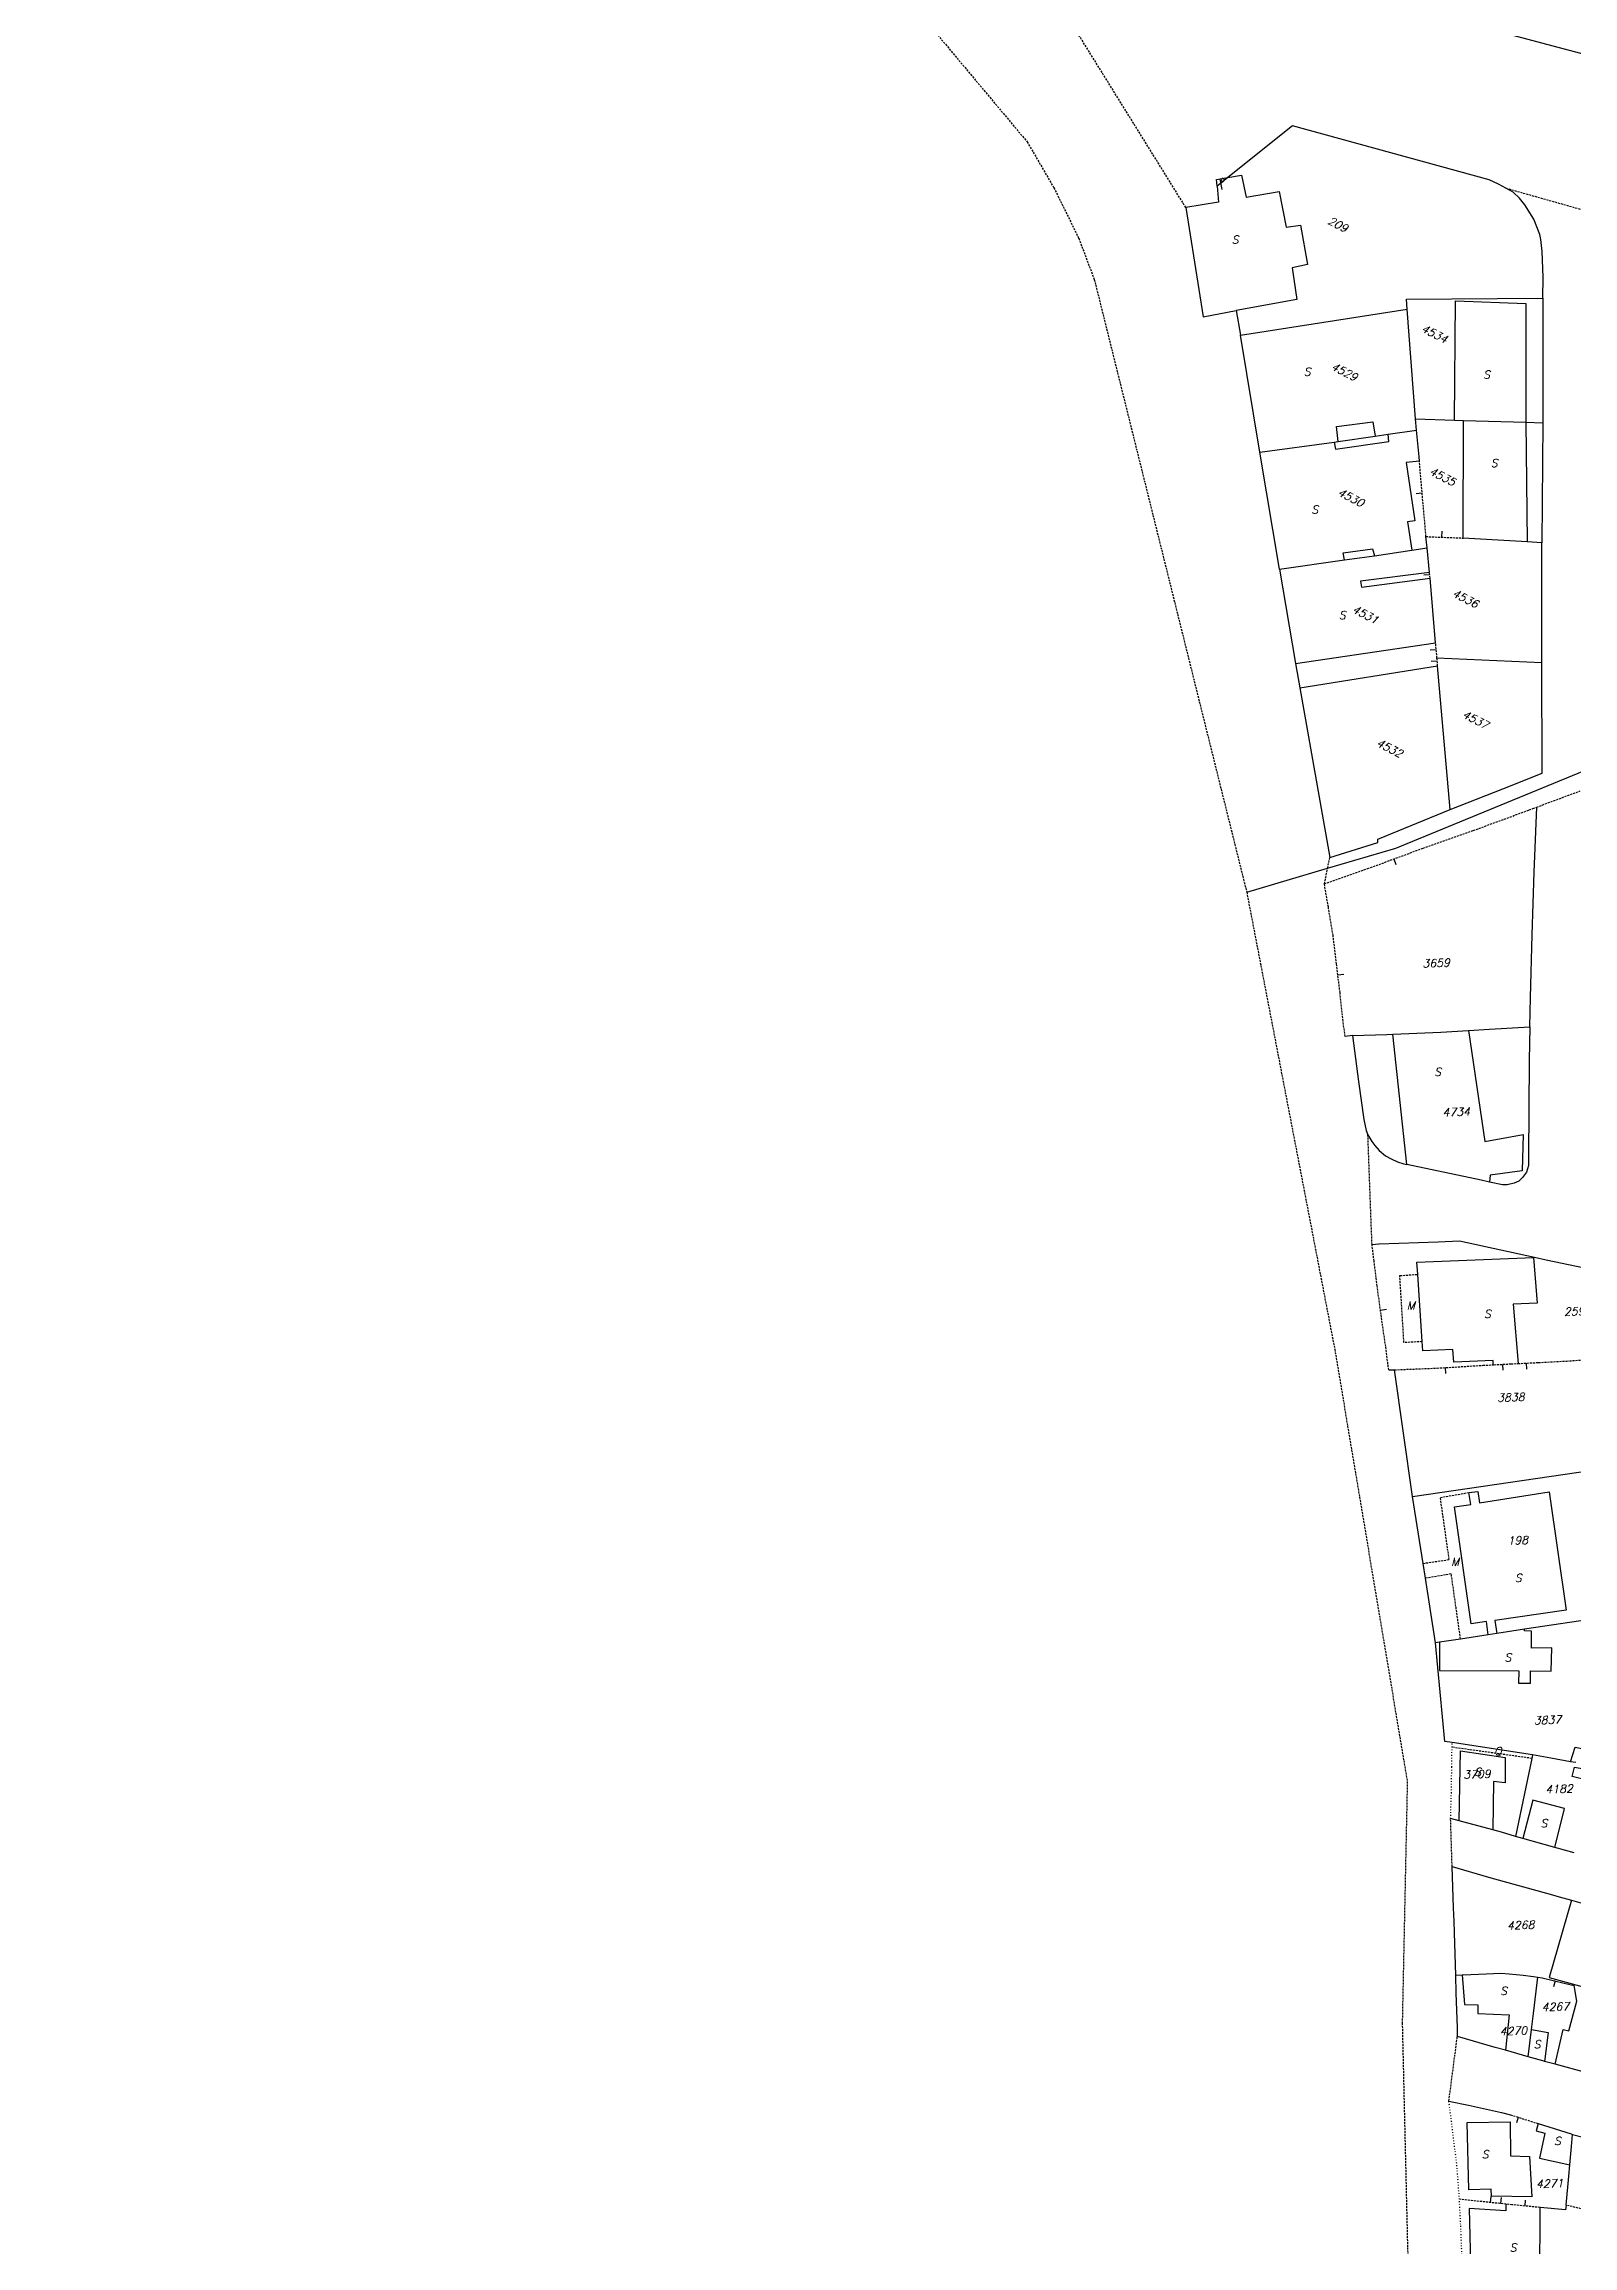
# Model space of a CAD drawing. Extents: x -334462 to -332769, y -29481 to -26664.
# Drawn here: x -334381.5 to -334190.3, y -28750.7 to -28475.5 of the extents above; entities that cross this region are included whole.
import ezdxf
from ezdxf.enums import TextEntityAlignment as Align

# ---------------------------------------------------------------- set-up
doc = ezdxf.new("R2010")
doc.units = 0
doc.header["$MEASUREMENT"] = 0
doc.linetypes.add('DOT', pattern=[0.25, 0, -0.25])
doc.linetypes.add('HIDDEN', pattern=[0.375, 0.25, -0.125])
for name, color, linetype in [('17', 7, 'CONTINUOUS'), ('18', 7, 'CONTINUOUS'), ('CADAST$$AREA$B$', 7, 'CONTINUOUS'), ('DP$DIVIDING$LINE', 7, 'CONTINUOUS'), ('EASEMENT$BOUNDA$', 7, 'CONTINUOUS'), ('ENC$$ST$$A$$TEXT', 7, 'CONTINUOUS'), ('MAP$SHEET$BOUND$', 7, 'CONTINUOUS'), ('PARCEL$BOUNDARY', 7, 'CONTINUOUS'), ('PARCEL$NUMBER', 7, 'CONTINUOUS'), ('STRUC$$FOOTPRINT', 7, 'CONTINUOUS')]:
    doc.layers.add(name, color=color, linetype=linetype)
doc.styles.add('ITALICT', font='ITALICT', dxfattribs={"height": 0.2})

msp = doc.modelspace()

# ---------------------------------------------------------------- linework, layer by layer
at = {"layer": '17', "color": 1, "linetype": 'Continuous'}
for p, q in [((-334219.73, -28591.85), (-334218.98, -28591.76)), ((-334192.57, -28717.58), (-334192.75, -28718.31))]:
    msp.add_line(p, q, dxfattribs=at)
at = {"layer": '17', "color": 3, "linetype": 'Continuous'}
msp.add_line((-334196.19, -28640.37), (-334196.15, -28641.12), dxfattribs=at)
at = {"layer": '18', "color": 1, "linetype": 'Continuous'}
for p, q in [((-334209.18, -28531.62), (-334209.93, -28531.69)), ((-334206.71, -28537.13), (-334206.68, -28536.38)), ((-334208.24, -28541.82), (-334208.99, -28541.89)), ((-334207.42, -28551.2), (-334208.17, -28551.26)), ((-334207.3, -28552.61), (-334208.05, -28552.67)), ((-334214.4, -28633.74), (-334213.66, -28633.64)), ((-334197.17, -28734.62), (-334197.4, -28735.34)), ((-334200.64, -28745.29), (-334200.57, -28744.54)), ((-334199.35, -28745.42), (-334199.27, -28744.67)), ((-334196.32, -28745.72), (-334196.25, -28744.98))]:
    msp.add_line(p, q, dxfattribs=at)
at = {"layer": '18', "color": 3, "linetype": 'Continuous'}
for p, q in [((-334212.75, -28577.35), (-334212.49, -28578.06)), ((-334206.33, -28640.93), (-334206.28, -28641.68)), ((-334199.13, -28640.52), (-334199.1, -28641.26))]:
    msp.add_line(p, q, dxfattribs=at)
at = {"layer": 'CADAST$$AREA$B$', "color": 7, "linetype": 'HIDDEN'}
for points in [[(-334381.51, -28363.26), (-334376.34, -28367.91), (-334365.26, -28379.96), (-334316.37, -28420.01), (-334299.13, -28439.3), (-334258.58, -28487.72), (-334255.24, -28493.46), (-334252.13, -28499.76), (-334250.18, -28504.92), (-334231.13, -28581.48)], [(-334231.13, -28581.48), (-334220.12, -28638.65), (-334211.05, -28692.67), (-334211.68, -28722.85), (-334211.02, -28750.9), (-334209.28, -28804.87)]]:
    msp.add_lwpolyline(points, dxfattribs=at)
at = {"layer": 'DP$DIVIDING$LINE', "color": 30, "linetype": 'HIDDEN'}
for p, q in [((-334238.73, -28495.93), (-334263.81, -28455.53)), ((-334198.71, -28493.5), (-334180.58, -28498.62)), ((-334194.87, -28570.87), (-334189.43, -28568.84)), ((-334221.41, -28580.47), (-334221.01, -28578.51)), ((-334221.01, -28578.51), (-334220.74, -28577.16)), ((-334215.46, -28625.52), (-334215.97, -28611.83)), ((-334205.44, -28703.27), (-334205.63, -28697.29)), ((-334205.85, -28732.63), (-334204.79, -28724.53))]:
    msp.add_line(p, q, dxfattribs=at)
at = {"layer": 'EASEMENT$BOUNDA$', "color": 3, "linetype": 'HIDDEN'}
msp.add_line((-334195.49, -28689.77), (-334205.45, -28688.38), dxfattribs=at)
for points in [[(-334209.18, -28637.67), (-334211.47, -28637.8), (-334211.98, -28629.42), (-334209.75, -28629.27)], [(-334209.08, -28665.4), (-334205.81, -28664.92), (-334206.91, -28657.15), (-334203.36, -28656.54)], [(-334204.39, -28674.85), (-334205.55, -28666.72), (-334208.79, -28667.26)]]:
    msp.add_lwpolyline(points, dxfattribs=at)
at = {"layer": 'ENC$$ST$$A$$TEXT', "color": 1, "linetype": 'Continuous'}
msp.add_line((-334234.47, -28492.36), (-334234.23, -28493.69), dxfattribs=at)
at = {"layer": 'MAP$SHEET$BOUND$', "color": 6, "linetype": 'Continuous'}
msp.add_line((-334231.13, -28581.48), (-334221.01, -28578.51), dxfattribs=at)
msp.add_lwpolyline([(-334221.01, -28578.51), (-334212.47, -28576.01), (-334176.52, -28561.19), (-334148.62, -28550.12), (-334143.04, -28548.44), (-334123.13, -28547.05), (-334118.58, -28544.63), (-334097.84, -28527.69), (-334093.79, -28521.38), (-334092.75, -28522.42)], dxfattribs=at)
at = {"layer": 'PARCEL$BOUNDARY', "color": 7, "linetype": 'Continuous'}
for p, q in [((-334202.71, -28473.09), (-334187.52, -28477.15)), ((-334233.47, -28492.18), (-334234.8, -28493.25)), ((-334194.1, -28507.27), (-334194.11, -28522.83)), ((-334232.46, -28508.79), (-334231.92, -28511.88)), ((-334231.92, -28511.88), (-334211.08, -28508.64)), ((-334210.02, -28522.32), (-334211.08, -28508.64)), ((-334229.47, -28526.49), (-334231.92, -28511.88)), ((-334215.06, -28524.49), (-334213.44, -28524.26)), ((-334213.44, -28524.26), (-334209.91, -28523.76)), ((-334210.02, -28522.32), (-334205.13, -28522.52)), ((-334209.91, -28523.76), (-334210.02, -28522.32)), ((-334205.13, -28522.52), (-334204, -28522.55)), ((-334204, -28522.55), (-334196.22, -28522.77)), ((-334196.22, -28522.77), (-334194.11, -28522.83)), ((-334194.11, -28522.83), (-334194.22, -28537.82)), ((-334229.47, -28526.49), (-334220.21, -28525.24)), ((-334227.01, -28541.11), (-334229.47, -28526.49)), ((-334220.21, -28525.24), (-334219.67, -28525.17)), ((-334219.67, -28525.17), (-334215.06, -28524.49)), ((-334208.56, -28538.47), (-334208.71, -28537.05)), ((-334196.05, -28537.71), (-334204.07, -28537.24)), ((-334194.22, -28537.82), (-334196.05, -28537.71)), ((-334194.24, -28552.78), (-334194.22, -28537.82)), ((-334227.01, -28541.11), (-334218.9, -28539.98)), ((-334218.9, -28539.98), (-334215.16, -28539.46)), ((-334215.16, -28539.46), (-334210.46, -28538.75)), ((-334210.46, -28538.75), (-334208.56, -28538.47)), ((-334208.27, -28541.54), (-334208.56, -28538.47)), ((-334227.01, -28541.11), (-334225.04, -28552.9)), ((-334207.5, -28550.34), (-334208.2, -28542.25)), ((-334225.04, -28552.9), (-334224.47, -28555.94)), ((-334224.47, -28555.94), (-334207.26, -28553.22)), ((-334207.34, -28552.19), (-334194.24, -28552.78)), ((-334205.69, -28571.15), (-334207.26, -28553.22)), ((-334224.47, -28555.94), (-334220.74, -28577.16)), ((-334217.89, -28599.43), (-334218.81, -28599.53)), ((-334213.37, -28641.22), (-334212.64, -28641.2)), ((-334210.38, -28657.04), (-334212.64, -28641.2)), ((-334210.38, -28657.04), (-334182.15, -28652.88)), ((-334209.08, -28665.4), (-334210.38, -28657.04)), ((-334208.79, -28667.26), (-334209.08, -28665.4)), ((-334207.54, -28675.32), (-334208.79, -28667.26)), ((-334187.11, -28672.24), (-334196.39, -28673.64)), ((-334207.03, -28675.24), (-334207.54, -28675.32)), ((-334204.39, -28674.85), (-334207.03, -28675.24)), ((-334200.92, -28674.32), (-334204.39, -28674.85)), ((-334199.87, -28674.17), (-334200.92, -28674.32)), ((-334195.4, -28689.33), (-334205.45, -28687.77)), ((-334195.4, -28689.33), (-334195.49, -28689.77)), ((-334195.49, -28689.77), (-334197.53, -28699.52)), ((-334189.98, -28690.3), (-334190.62, -28690.19)), ((-334204.55, -28697.58), (-334205.63, -28697.29)), ((-334200.34, -28698.72), (-334204.55, -28697.58)), ((-334196.61, -28699.79), (-334197.53, -28699.52)), ((-334192.6, -28700.91), (-334196.61, -28699.79)), ((-334190.17, -28701.57), (-334192.6, -28700.91)), ((-334204.99, -28716.87), (-334204.19, -28716.83)), ((-334195.94, -28727.07), (-334195.52, -28723.64)), ((-334195.94, -28727.07), (-334198.78, -28726.26)), ((-334192.57, -28728), (-334193.91, -28727.64)), ((-334188.58, -28729.08), (-334192.57, -28728)), ((-334190.38, -28736.77), (-334186.33, -28737.84))]:
    msp.add_line(p, q, dxfattribs=at)
at = {"layer": 'PARCEL$BOUNDARY', "color": 2, "linetype": 'HIDDEN'}
for p, q in [((-334208.71, -28537.05), (-334209.54, -28527.61)), ((-334208.71, -28537.05), (-334204.07, -28537.24)), ((-334208.2, -28542.25), (-334208.27, -28541.54)), ((-334207.34, -28552.19), (-334207.5, -28550.34)), ((-334207.26, -28553.22), (-334207.34, -28552.19)), ((-334198.14, -28734.32), (-334194.68, -28735.42)), ((-334198.71, -28745.49), (-334204.53, -28744.88)), ((-334186.05, -28746.86), (-334191.17, -28745.62))]:
    msp.add_line(p, q, dxfattribs=at)
at = {"layer": 'PARCEL$BOUNDARY', "color": 2, "linetype": 'DOT'}
msp.add_line((-334205.45, -28688.38), (-334205.45, -28687.77), dxfattribs=at)
at = {"layer": 'PARCEL$BOUNDARY', "color": 7, "linetype": 'Continuous'}
for points in [[(-334198.71, -28493.5), (-334199.63, -28492.99), (-334200.8, -28492.45), (-334225.4, -28485.71), (-334233.47, -28492.18)], [(-334234.8, -28493.25), (-334234.65, -28495.25), (-334238.73, -28495.93)], [(-334194.1, -28507.27), (-334194.05, -28504.62), (-334194.18, -28501.44), (-334194.34, -28499.94), (-334194.49, -28499.28), (-334195.22, -28497.36), (-334196.34, -28495.59), (-334197.02, -28494.76), (-334197.79, -28494.01), (-334198.71, -28493.5)], [(-334238.73, -28495.93), (-334236.55, -28509.6), (-334232.46, -28508.79)], [(-334211.08, -28508.64), (-334211.16, -28507.37), (-334194.1, -28507.27)], [(-334209.54, -28527.61), (-334209.58, -28527.08), (-334209.91, -28523.76)], [(-334205.69, -28571.15), (-334199.09, -28568.57), (-334194.18, -28566.61), (-334194.24, -28552.78)], [(-334220.74, -28577.16), (-334214.72, -28575.31), (-334214.73, -28574.86), (-334205.69, -28571.15)], [(-334195.73, -28598.32), (-334195.66, -28594.66), (-334195.43, -28586.82), (-334195.17, -28579.02), (-334194.87, -28570.87)], [(-334203.39, -28598.79), (-334200.76, -28598.63), (-334195.73, -28598.32)], [(-334195.73, -28598.32), (-334195.81, -28602.54), (-334195.88, -28614.61), (-334195.9, -28615.66), (-334196.14, -28616.5), (-334196.64, -28617.17), (-334197.12, -28617.63), (-334197.67, -28617.87), (-334198.55, -28618.08), (-334199.16, -28618.1), (-334200.76, -28617.73)], [(-334217.89, -28599.43), (-334213.59, -28599.28), (-334212.86, -28599.25)], [(-334217.89, -28599.43), (-334217.16, -28605.17), (-334216.47, -28609.93), (-334216.17, -28611.29), (-334215.97, -28611.83)], [(-334212.86, -28599.25), (-334206.86, -28598.99), (-334203.39, -28598.79)], [(-334215.97, -28611.83), (-334215.49, -28612.67), (-334215.11, -28613.16), (-334214.57, -28613.77), (-334213.79, -28614.44), (-334213.06, -28614.84), (-334212.26, -28615.2), (-334211.48, -28615.45), (-334211.09, -28615.53)], [(-334200.76, -28617.73), (-334201.8, -28617.49), (-334211.09, -28615.53)], [(-334215.46, -28625.52), (-334214.59, -28625.45), (-334214.58, -28625.45), (-334207.2, -28625.19), (-334204.52, -28625.1), (-334195.13, -28627.14), (-334193.67, -28627.46), (-334184.32, -28629.43), (-334180.15, -28630.3)], [(-334205.45, -28687.77), (-334206.37, -28687.67), (-334207.54, -28675.32)], [(-334196.39, -28673.64), (-334197.19, -28673.76), (-334199.87, -28674.17)], [(-334190.62, -28690.19), (-334193.1, -28689.73), (-334195.4, -28689.33)], [(-334197.53, -28699.52), (-334199.28, -28699.01), (-334200.34, -28698.72)], [(-334204.99, -28716.87), (-334205.02, -28715.57), (-334205.15, -28711.53), (-334205.2, -28710.1), (-334205.25, -28708.45), (-334205.44, -28703.27)], [(-334205.44, -28703.27), (-334200.91, -28704.61), (-334192.89, -28706.83), (-334192.04, -28707.07), (-334190.52, -28707.5)], [(-334190.52, -28707.5), (-334188.78, -28708), (-334187.42, -28708.39), (-334186.31, -28708.71), (-334183.19, -28709.59)], [(-334204.79, -28724.53), (-334204.78, -28723.39), (-334204.95, -28719.13), (-334204.99, -28716.87)], [(-334204.19, -28716.83), (-334204.05, -28716.82), (-334201.17, -28716.69), (-334199.35, -28716.6), (-334198.29, -28716.69), (-334196.54, -28716.87), (-334195.25, -28717.04), (-334194.72, -28717.11)], [(-334195.52, -28723.64), (-334195.28, -28721.67), (-334194.72, -28717.11)], [(-334194.72, -28717.11), (-334194.2, -28717.18), (-334191.42, -28717.86), (-334190.2, -28718.16)], [(-334198.78, -28726.26), (-334200.04, -28725.91), (-334204.79, -28724.53)], [(-334193.91, -28727.64), (-334194.09, -28727.59), (-334195.94, -28727.07)], [(-334205.85, -28732.63), (-334203.41, -28733.12), (-334199.27, -28734.05), (-334198.14, -28734.32)], [(-334194.68, -28735.42), (-334190.57, -28736.72), (-334190.38, -28736.77)], [(-334190.72, -28740.59), (-334190.51, -28738.28), (-334190.38, -28736.77)], [(-334191.17, -28745.62), (-334190.84, -28742), (-334190.72, -28740.59)], [(-334191.17, -28745.62), (-334191.26, -28746.22), (-334194.45, -28745.91)]]:
    msp.add_lwpolyline(points, dxfattribs=at)
at = {"layer": 'PARCEL$BOUNDARY', "color": 2, "linetype": 'HIDDEN'}
for points in [[(-334221.41, -28580.47), (-334215.99, -28578.55), (-334209.07, -28576), (-334202.79, -28573.79), (-334195.79, -28571.22), (-334195.33, -28571.04), (-334194.87, -28570.87)], [(-334218.81, -28599.53), (-334219.08, -28597.64), (-334219.46, -28594.05), (-334219.9, -28590.47), (-334220.33, -28586.9), (-334220.92, -28583.33), (-334221.41, -28580.47)], [(-334213.37, -28641.22), (-334213.75, -28638.28), (-334214.28, -28634.64), (-334214.81, -28630.76), (-334215.21, -28627.57), (-334215.46, -28625.52)], [(-334197.2, -28640.42), (-334194.63, -28640.29), (-334191.14, -28640.11), (-334187.65, -28639.87), (-334184.15, -28639.68), (-334180.99, -28639.57)], [(-334212.64, -28641.2), (-334207.32, -28640.99), (-334201.58, -28640.64), (-334200.31, -28640.58)], [(-334200.31, -28640.58), (-334200.23, -28640.57), (-334198.1, -28640.46), (-334197.2, -28640.42)], [(-334194.45, -28745.91), (-334197.97, -28745.56), (-334198.71, -28745.49)]]:
    msp.add_lwpolyline(points, dxfattribs=at)
at = {"layer": 'PARCEL$BOUNDARY', "color": 2, "linetype": 'DOT'}
for points in [[(-334205.63, -28697.29), (-334205.54, -28694.1), (-334205.48, -28690.84), (-334205.45, -28688.38)], [(-334204.53, -28744.88), (-334204.57, -28744.22), (-334204.87, -28740.4), (-334205.34, -28736.57), (-334205.85, -28732.63)], [(-334204.11, -28754.6), (-334204.37, -28748.03), (-334204.53, -28744.88)]]:
    msp.add_lwpolyline(points, dxfattribs=at)
at = {"layer": 'STRUC$$FOOTPRINT', "color": 1, "linetype": 'Continuous'}
for p, q in [((-334204.07, -28537.24), (-334204, -28522.55)), ((-334196.22, -28522.77), (-334196.05, -28537.71)), ((-334225.04, -28552.9), (-334207.5, -28550.34)), ((-334211.09, -28615.53), (-334212.86, -28599.25)), ((-334209.18, -28637.67), (-334209.75, -28629.27)), ((-334203.37, -28743.69), (-334203.57, -28735.28)), ((-334194.46, -28754.99), (-334194.45, -28745.91))]:
    msp.add_line(p, q, dxfattribs=at)
for points in [[(-334234.8, -28493.25), (-334234.92, -28492.44), (-334233.47, -28492.18)], [(-334233.47, -28492.18), (-334231.76, -28491.87), (-334231.21, -28494.63), (-334227.08, -28493.92), (-334226.21, -28498.36), (-334224.4, -28498.11), (-334223.51, -28503.06), (-334225.46, -28503.45), (-334224.87, -28507.42), (-334232.46, -28508.79)], [(-334205.13, -28522.52), (-334205.03, -28507.58), (-334196.22, -28507.91), (-334196.22, -28522.77)], [(-334220.21, -28525.24), (-334220.04, -28526.11), (-334213.36, -28525.18), (-334213.44, -28524.26)], [(-334219.67, -28525.17), (-334219.89, -28523.3), (-334215.35, -28522.7), (-334215.06, -28524.49)], [(-334209.54, -28527.61), (-334211.18, -28527.79), (-334210.1, -28535.08), (-334211.03, -28535.21), (-334210.46, -28538.75)], [(-334218.9, -28539.98), (-334219.05, -28539.1), (-334215.38, -28538.58), (-334215.16, -28539.46)], [(-334208.27, -28541.54), (-334216.89, -28542.62), (-334216.78, -28543.39), (-334208.2, -28542.25)], [(-334203.39, -28598.79), (-334201.36, -28612.65), (-334196.56, -28611.8), (-334196.69, -28616.34), (-334200.7, -28616.86), (-334200.76, -28617.73)], [(-334209.75, -28629.27), (-334209.86, -28627.75), (-334195.28, -28627.17), (-334194.82, -28632.86), (-334197.79, -28632.98), (-334197.2, -28640.42)], [(-334200.31, -28640.58), (-334200.31, -28640.02), (-334205.23, -28640.25), (-334205.35, -28638.67), (-334209.1, -28638.82), (-334209.18, -28637.67)], [(-334203.36, -28656.54), (-334202.21, -28656.4), (-334202.01, -28657.82), (-334193.3, -28656.45), (-334191.19, -28671.25), (-334200.1, -28672.55), (-334199.87, -28674.17)], [(-334200.92, -28674.32), (-334201.15, -28672.67), (-334203.07, -28672.96), (-334205.15, -28658.31), (-334203.1, -28658.02), (-334203.36, -28656.54)], [(-334207.03, -28675.24), (-334207.02, -28678.79), (-334197.12, -28678.81), (-334197.16, -28680.36), (-334195.66, -28680.39), (-334195.65, -28678.81), (-334193.06, -28678.85), (-334192.99, -28675.95), (-334195.51, -28675.99), (-334195.53, -28673.86), (-334196.4, -28673.84), (-334196.39, -28673.64)], [(-334204.55, -28697.58), (-334204.4, -28688.81), (-334198.8, -28689.64), (-334198.82, -28692.81), (-334200.26, -28692.66), (-334200.34, -28698.72)], [(-334190.62, -28690.19), (-334190.07, -28688.36), (-334185.37, -28689.31)], [(-334185.92, -28694.29), (-334188.49, -28694.03), (-334188.39, -28692.52), (-334190.42, -28692.04), (-334190.12, -28690.85), (-334186.2, -28691.57)], [(-334192.6, -28700.91), (-334191.41, -28696.03), (-334195.35, -28694.98), (-334196.61, -28699.79)], [(-334190.52, -28707.5), (-334193.31, -28717.17), (-334185.72, -28719.25)], [(-334204.19, -28716.83), (-334203.91, -28720.52), (-334202.22, -28720.56), (-334202.23, -28721.65), (-334198.32, -28721.82), (-334198.78, -28726.26)], [(-334192.57, -28728), (-334191.56, -28723.66), (-334190.85, -28723.83), (-334189.84, -28720.1), (-334190.2, -28718.16)], [(-334195.52, -28723.64), (-334193.43, -28724.03), (-334193.91, -28727.64)], [(-334203.57, -28735.28), (-334198.2, -28735.21), (-334198.15, -28739.46), (-334195.77, -28739.53), (-334195.46, -28744.56), (-334200.5, -28744.51), (-334200.54, -28743.61), (-334203.37, -28743.69)], [(-334194.68, -28735.42), (-334194.95, -28736.32), (-334193.84, -28736.61), (-334194.53, -28739.73), (-334190.72, -28740.59)], [(-334198.71, -28745.49), (-334198.71, -28746.34), (-334203.32, -28746.05), (-334203.09, -28754.63)]]:
    msp.add_lwpolyline(points, dxfattribs=at)

# ---------------------------------------------------------------- texts
at = {"layer": 'EASEMENT$BOUNDA$', "color": 3, "linetype": 'Continuous', "style": 'ITALICT'}
for s, p in [('M', (-334210.6, -28633.16)), ('M', (-334205.07, -28665.22)), ('Q', (-334199.72, -28688.9))]:
    msp.add_text(s, height=1, dxfattribs=at).set_placement(p, align=Align.MIDDLE)
at = {"layer": 'ENC$$ST$$A$$TEXT', "color": 1, "linetype": 'Continuous', "style": 'ITALICT'}
msp.add_text('D', height=0.5, dxfattribs=at).set_placement((-334234.21, -28492.51), align=Align.MIDDLE)
at = {"layer": 'PARCEL$NUMBER', "color": 7, "linetype": 'Continuous', "style": 'ITALICT'}
for s, rotation, p in [('209', 332.7705, (-334219.73, -28498.03)), ('4534', 332.7705, (-334207.65, -28511.69)), ('4529', 332.7705, (-334218.92, -28516.44)), ('4535', 332.7705, (-334206.65, -28529.54)), ('4530', 332.7705, (-334218.1, -28532.17)), ('4531', 332.7705, (-334216.3, -28546.78)), ('4536', 332.7705, (-334203.78, -28544.79)), ('4537', 332.7705, (-334202.52, -28559.93)), ('4532', 332.7705, (-334213.27, -28563.49)), ('3659', 2.1037, (-334207.45, -28590.36)), ('4734', 2.1037, (-334204.93, -28608.98)), ('2596', 2.1037, (-334189.76, -28633.88)), ('3838', 2.1037, (-334198.11, -28644.64)), ('198', 2.1037, (-334197.24, -28662.52)), ('3837', 2.1037, (-334193.52, -28684.97)), ('3709', 2.1037, (-334202.35, -28691.75)), ('4182', 2.1037, (-334192.07, -28693.59)), ('4268', 2.1037, (-334196.87, -28710.61)), ('4267', 2.1037, (-334192.53, -28720.81)), ('4270', 2.1037, (-334197.79, -28723.84)), ('4271', 2.1037, (-334193.25, -28742.91))]:
    msp.add_text(s, height=1, rotation=rotation, dxfattribs=at).set_placement(p, align=Align.MIDDLE)
at = {"layer": 'STRUC$$FOOTPRINT', "color": 1, "linetype": 'Continuous', "style": 'ITALICT'}
for p in [(-334232.58, -28499.94), (-334223.57, -28516.45), (-334201.14, -28516.81), (-334200.19, -28527.86), (-334222.62, -28533.68), (-334219.18, -28546.87), (-334207.26, -28603.96), (-334201.04, -28634.21), (-334197.18, -28667.22), (-334198.47, -28677.15), (-334202.24, -28691.47), (-334193.97, -28697.88), (-334199.02, -28718.83), (-334194.83, -28725.51), (-334201.32, -28739.26), (-334192.28, -28737.59), (-334197.83, -28750.92)]:
    msp.add_text('S', height=1, dxfattribs=at).set_placement(p, align=Align.MIDDLE)

doc.saveas('drawing.dxf')
